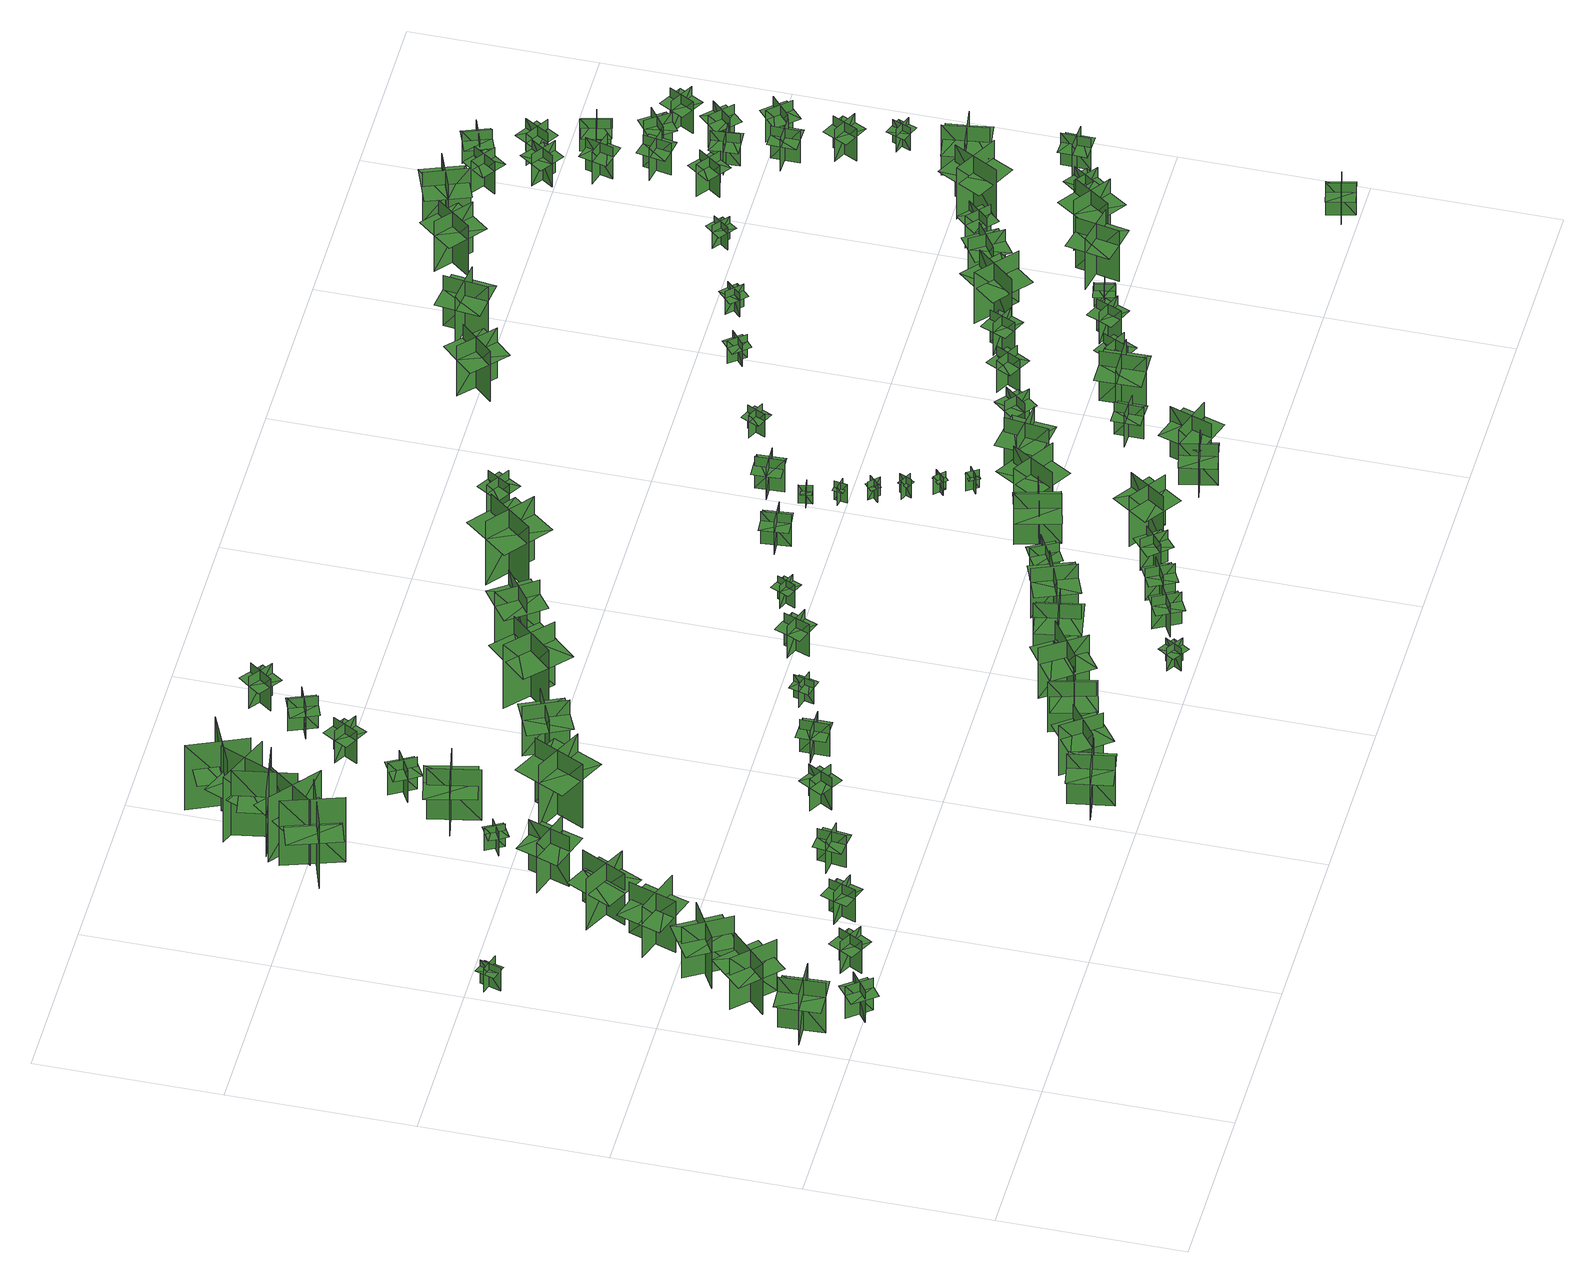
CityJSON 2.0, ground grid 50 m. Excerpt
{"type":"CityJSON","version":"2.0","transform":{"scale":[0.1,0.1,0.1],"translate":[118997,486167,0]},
"CityObjects":{
"tree1":{"type":"SolitaryVegetationObject","geometry":[{"type":"MultiSurface","lod":"1","boundaries":[[[0,1,2]],[[0,2,3]],[[4,5,6]],[[4,6,7]],[[8,9,10]],[[8,10,11]],[[8,11,12]],[[8,12,13]]]}]},
"tree2":{"type":"SolitaryVegetationObject","geometry":[{"type":"MultiSurface","lod":"1","boundaries":[[[14,15,16]],[[14,16,17]],[[18,19,20]],[[18,20,21]],[[22,23,24]],[[22,24,25]],[[22,25,26]],[[22,26,27]]]}]},
"tree3":{"type":"SolitaryVegetationObject","geometry":[{"type":"MultiSurface","lod":"1","boundaries":[[[28,29,30]],[[28,30,31]],[[32,33,34]],[[32,34,35]],[[36,37,38]],[[36,38,39]],[[36,39,40]],[[36,40,41]]]}]},
"tree4":{"type":"SolitaryVegetationObject","geometry":[{"type":"MultiSurface","lod":"1","boundaries":[[[42,43,44]],[[42,44,45]],[[46,47,48]],[[46,48,49]],[[50,51,52]],[[50,52,53]],[[50,54,55]],[[50,55,51]]]}]},
"tree5":{"type":"SolitaryVegetationObject","geometry":[{"type":"MultiSurface","lod":"1","boundaries":[[[56,57,58]],[[56,58,59]],[[60,61,62]],[[60,62,63]],[[64,65,66]],[[64,66,67]],[[64,67,68]],[[64,68,69]]]}]},
"tree6":{"type":"SolitaryVegetationObject","geometry":[{"type":"MultiSurface","lod":"1","boundaries":[[[70,71,72]],[[70,72,73]],[[74,75,76]],[[74,76,77]],[[78,79,80]],[[78,80,81]],[[78,81,82]],[[78,82,83]]]}]},
"tree7":{"type":"SolitaryVegetationObject","geometry":[{"type":"MultiSurface","lod":"1","boundaries":[[[84,85,86]],[[84,86,87]],[[88,89,90]],[[88,90,91]],[[92,93,94]],[[92,94,95]],[[92,95,96]],[[92,96,97]]]}]},
"tree8":{"type":"SolitaryVegetationObject","geometry":[{"type":"MultiSurface","lod":"1","boundaries":[[[98,99,100]],[[98,100,101]],[[102,103,104]],[[102,104,105]],[[106,107,108]],[[106,108,109]],[[106,109,110]],[[106,110,111]]]}]},
"tree9":{"type":"SolitaryVegetationObject","geometry":[{"type":"MultiSurface","lod":"1","boundaries":[[[112,113,114]],[[112,114,115]],[[116,117,118]],[[116,118,119]],[[120,121,122]],[[120,122,123]],[[120,123,124]],[[120,124,125]]]}]},
"tree10":{"type":"SolitaryVegetationObject","geometry":[{"type":"MultiSurface","lod":"1","boundaries":[[[126,127,128]],[[126,128,129]],[[130,131,132]],[[130,132,133]],[[134,135,136]],[[134,136,137]],[[134,137,138]],[[134,138,139]]]}]},
"tree11":{"type":"SolitaryVegetationObject","geometry":[{"type":"MultiSurface","lod":"1","boundaries":[[[140,141,142]],[[140,142,143]],[[144,145,146]],[[144,146,147]],[[148,149,150]],[[148,150,151]],[[148,151,152]],[[148,152,153]]]}]},
"tree12":{"type":"SolitaryVegetationObject","geometry":[{"type":"MultiSurface","lod":"1","boundaries":[[[154,155,156]],[[154,156,157]],[[158,159,160]],[[158,160,161]],[[162,163,164]],[[162,164,165]],[[162,166,167]],[[162,167,163]]]}]},
"tree13":{"type":"SolitaryVegetationObject","geometry":[{"type":"MultiSurface","lod":"1","boundaries":[[[168,169,170]],[[168,170,171]],[[172,173,174]],[[172,174,175]],[[176,177,178]],[[176,178,179]],[[176,179,180]],[[176,180,181]]]}]},
"tree14":{"type":"SolitaryVegetationObject","geometry":[{"type":"MultiSurface","lod":"1","boundaries":[[[182,183,184]],[[182,184,185]],[[186,187,188]],[[186,188,189]],[[190,191,192]],[[190,192,193]],[[190,194,195]],[[190,195,191]]]}]},
"tree15":{"type":"SolitaryVegetationObject","geometry":[{"type":"MultiSurface","lod":"1","boundaries":[[[196,197,198]],[[196,198,199]],[[200,201,202]],[[200,202,203]],[[204,205,206]],[[204,206,207]],[[204,207,208]],[[204,208,209]]]}]},
"tree16":{"type":"SolitaryVegetationObject","geometry":[{"type":"MultiSurface","lod":"1","boundaries":[[[210,211,212]],[[210,212,213]],[[214,215,216]],[[214,216,217]],[[218,219,220]],[[218,220,221]],[[218,222,223]],[[218,223,219]]]}]},
"tree17":{"type":"SolitaryVegetationObject","geometry":[{"type":"MultiSurface","lod":"1","boundaries":[[[224,225,226]],[[224,226,227]],[[228,229,230]],[[228,230,231]],[[232,233,234]],[[232,234,235]],[[232,236,237]],[[232,237,233]]]}]},
"tree18":{"type":"SolitaryVegetationObject","geometry":[{"type":"MultiSurface","lod":"1","boundaries":[[[238,239,240]],[[238,240,241]],[[242,243,244]],[[242,244,245]],[[246,247,248]],[[246,248,249]],[[246,249,250]],[[246,250,251]]]}]},
"tree19":{"type":"SolitaryVegetationObject","geometry":[{"type":"MultiSurface","lod":"1","boundaries":[[[252,253,254]],[[252,254,255]],[[256,257,258]],[[256,258,259]],[[260,261,262]],[[260,262,263]],[[260,263,264]],[[260,264,265]]]}]},
"tree20":{"type":"SolitaryVegetationObject","geometry":[{"type":"MultiSurface","lod":"1","boundaries":[[[266,267,268]],[[266,268,269]],[[270,271,272]],[[270,272,273]],[[274,275,276]],[[274,276,277]],[[274,277,278]],[[274,278,279]]]}]},
"tree21":{"type":"SolitaryVegetationObject","geometry":[{"type":"MultiSurface","lod":"1","boundaries":[[[280,281,282]],[[280,282,283]],[[284,285,286]],[[284,286,287]],[[288,289,290]],[[288,290,291]],[[288,292,293]],[[288,293,289]]]}]},
"tree22":{"type":"SolitaryVegetationObject","geometry":[{"type":"MultiSurface","lod":"1","boundaries":[[[294,295,296]],[[294,296,297]],[[298,299,300]],[[298,300,301]],[[302,303,304]],[[302,304,305]],[[302,305,306]],[[302,306,307]]]}]},
"tree23":{"type":"SolitaryVegetationObject","geometry":[{"type":"MultiSurface","lod":"1","boundaries":[[[308,309,310]],[[308,310,311]],[[312,313,314]],[[312,314,315]],[[316,317,318]],[[316,318,319]],[[316,319,320]],[[316,320,321]]]}]},
"tree24":{"type":"SolitaryVegetationObject","geometry":[{"type":"MultiSurface","lod":"1","boundaries":[[[322,323,324]],[[322,324,325]],[[326,327,328]],[[326,328,329]],[[330,331,332]],[[330,332,333]],[[330,333,334]],[[330,334,335]]]}]},
"tree25":{"type":"SolitaryVegetationObject","geometry":[{"type":"MultiSurface","lod":"1","boundaries":[[[336,337,338]],[[336,338,339]],[[340,341,342]],[[340,342,343]],[[344,345,346]],[[344,346,347]],[[344,347,348]],[[344,348,349]]]}]},
"tree26":{"type":"SolitaryVegetationObject","geometry":[{"type":"MultiSurface","lod":"1","boundaries":[[[350,351,352]],[[350,352,353]],[[354,355,356]],[[354,356,357]],[[358,359,360]],[[358,360,361]],[[358,361,362]],[[358,362,363]]]}]},
"tree27":{"type":"SolitaryVegetationObject","geometry":[{"type":"MultiSurface","lod":"1","boundaries":[[[364,365,366]],[[364,366,367]],[[368,369,370]],[[368,370,371]],[[372,373,374]],[[372,374,375]],[[372,375,376]],[[372,376,377]]]}]},
"tree28":{"type":"SolitaryVegetationObject","geometry":[{"type":"MultiSurface","lod":"1","boundaries":[[[378,379,380]],[[378,380,381]],[[382,383,384]],[[382,384,385]],[[386,387,388]],[[386,388,389]],[[386,389,390]],[[386,390,391]]]}]},
"tree29":{"type":"SolitaryVegetationObject","geometry":[{"type":"MultiSurface","lod":"1","boundaries":[[[392,393,394]],[[392,394,395]],[[396,397,398]],[[396,398,399]],[[400,401,402]],[[400,402,403]],[[400,403,404]],[[400,404,405]]]}]},
"tree30":{"type":"SolitaryVegetationObject","geometry":[{"type":"MultiSurface","lod":"1","boundaries":[[[406,407,408]],[[406,408,409]],[[410,411,412]],[[410,412,413]],[[414,415,416]],[[414,416,417]],[[414,417,418]],[[414,418,419]]]}]},
"tree31":{"type":"SolitaryVegetationObject","geometry":[{"type":"MultiSurface","lod":"1","boundaries":[[[420,421,422]],[[420,422,423]],[[424,425,426]],[[424,426,427]],[[428,429,430]],[[428,430,431]],[[428,431,432]],[[428,432,433]]]}]},
"tree32":{"type":"SolitaryVegetationObject","geometry":[{"type":"MultiSurface","lod":"1","boundaries":[[[434,435,436]],[[434,436,437]],[[438,439,440]],[[438,440,441]],[[442,443,444]],[[442,444,445]],[[442,445,446]],[[442,446,447]]]}]},
"tree33":{"type":"SolitaryVegetationObject","geometry":[{"type":"MultiSurface","lod":"1","boundaries":[[[448,449,450]],[[448,450,451]],[[452,453,454]],[[452,454,455]],[[456,457,458]],[[456,458,459]],[[456,459,460]],[[456,460,461]]]}]},
"tree34":{"type":"SolitaryVegetationObject","geometry":[{"type":"MultiSurface","lod":"1","boundaries":[[[462,463,464]],[[462,464,465]],[[466,467,468]],[[466,468,469]],[[470,471,472]],[[470,472,473]],[[470,473,474]],[[470,474,475]]]}]},
"tree35":{"type":"SolitaryVegetationObject","geometry":[{"type":"MultiSurface","lod":"1","boundaries":[[[476,477,478]],[[476,478,479]],[[480,481,482]],[[480,482,483]],[[484,485,486]],[[484,486,487]],[[484,487,488]],[[484,488,489]]]}]},
"tree36":{"type":"SolitaryVegetationObject","geometry":[{"type":"MultiSurface","lod":"1","boundaries":[[[490,491,492]],[[490,492,493]],[[494,495,496]],[[494,496,497]],[[498,499,500]],[[498,500,501]],[[498,501,502]],[[498,502,503]]]}]},
"tree37":{"type":"SolitaryVegetationObject","geometry":[{"type":"MultiSurface","lod":"1","boundaries":[[[504,505,506]],[[504,506,507]],[[508,509,510]],[[508,510,511]],[[512,513,514]],[[512,514,515]],[[512,515,516]],[[512,516,517]]]}]},
"tree38":{"type":"SolitaryVegetationObject","geometry":[{"type":"MultiSurface","lod":"1","boundaries":[[[518,519,520]],[[518,520,521]],[[522,523,524]],[[522,524,525]],[[526,527,528]],[[526,528,529]],[[526,529,530]],[[526,530,531]]]}]},
"tree39":{"type":"SolitaryVegetationObject","geometry":[{"type":"MultiSurface","lod":"1","boundaries":[[[532,533,534]],[[532,534,535]],[[536,537,538]],[[536,538,539]],[[540,541,542]],[[540,542,543]],[[540,543,544]],[[540,544,545]]]}]},
"tree40":{"type":"SolitaryVegetationObject","geometry":[{"type":"MultiSurface","lod":"1","boundaries":[[[546,547,548]],[[546,548,549]],[[550,551,552]],[[550,552,553]],[[554,555,556]],[[554,556,557]],[[554,557,558]],[[554,558,559]]]}]},
"tree41":{"type":"SolitaryVegetationObject","geometry":[{"type":"MultiSurface","lod":"1","boundaries":[[[560,561,562]],[[560,562,563]],[[564,565,566]],[[564,566,567]],[[568,569,570]],[[568,570,571]],[[568,571,572]],[[568,572,573]]]}]},
"tree42":{"type":"SolitaryVegetationObject","geometry":[{"type":"MultiSurface","lod":"1","boundaries":[[[574,575,576]],[[574,576,577]],[[578,579,580]],[[578,580,581]],[[582,583,584]],[[582,584,585]],[[582,585,586]],[[582,586,587]]]}]},
"tree43":{"type":"SolitaryVegetationObject","geometry":[{"type":"MultiSurface","lod":"1","boundaries":[[[588,589,590]],[[588,590,591]],[[592,593,594]],[[592,594,595]],[[596,597,598]],[[596,598,599]],[[596,599,600]],[[596,600,601]]]}]},
"tree44":{"type":"SolitaryVegetationObject","geometry":[{"type":"MultiSurface","lod":"1","boundaries":[[[602,603,604]],[[602,604,605]],[[606,607,608]],[[606,608,609]],[[610,611,612]],[[610,612,613]],[[610,613,614]],[[610,614,615]]]}]},
"tree45":{"type":"SolitaryVegetationObject","geometry":[{"type":"MultiSurface","lod":"1","boundaries":[[[616,617,618]],[[616,618,619]],[[620,621,622]],[[620,622,623]],[[624,625,626]],[[624,626,627]],[[624,627,628]],[[624,628,629]]]}]},
"tree46":{"type":"SolitaryVegetationObject","geometry":[{"type":"MultiSurface","lod":"1","boundaries":[[[630,631,632]],[[630,632,633]],[[634,635,636]],[[634,636,637]],[[638,639,640]],[[638,640,641]],[[638,641,642]],[[638,642,643]]]}]},
"tree47":{"type":"SolitaryVegetationObject","geometry":[{"type":"MultiSurface","lod":"1","boundaries":[[[644,645,646]],[[644,646,647]],[[648,649,650]],[[648,650,651]],[[652,653,654]],[[652,654,655]],[[652,655,656]],[[652,656,657]]]}]},
"tree48":{"type":"SolitaryVegetationObject","geometry":[{"type":"MultiSurface","lod":"1","boundaries":[[[658,659,660]],[[658,660,661]],[[662,663,664]],[[662,664,665]],[[666,667,668]],[[666,668,669]],[[666,669,670]],[[666,670,671]]]}]},
"tree49":{"type":"SolitaryVegetationObject","geometry":[{"type":"MultiSurface","lod":"1","boundaries":[[[672,673,674]],[[672,674,675]],[[676,677,678]],[[676,678,679]],[[680,681,682]],[[680,682,683]],[[680,683,684]],[[680,684,685]]]}]},
"tree50":{"type":"SolitaryVegetationObject","geometry":[{"type":"MultiSurface","lod":"1","boundaries":[[[686,687,688]],[[686,688,689]],[[690,691,692]],[[690,692,693]],[[694,695,696]],[[694,696,697]],[[694,697,698]],[[694,698,699]]]}]},
"tree51":{"type":"SolitaryVegetationObject","geometry":[{"type":"MultiSurface","lod":"1","boundaries":[[[700,701,702]],[[700,702,703]],[[704,705,706]],[[704,706,707]],[[708,709,710]],[[708,710,711]],[[708,711,712]],[[708,712,713]]]}]},
"tree52":{"type":"SolitaryVegetationObject","geometry":[{"type":"MultiSurface","lod":"1","boundaries":[[[714,715,716]],[[714,716,717]],[[718,719,720]],[[718,720,721]],[[722,723,724]],[[722,724,725]],[[722,725,726]],[[722,726,727]]]}]},
"tree53":{"type":"SolitaryVegetationObject","geometry":[{"type":"MultiSurface","lod":"1","boundaries":[[[728,729,730]],[[728,730,731]],[[732,733,734]],[[732,734,735]],[[736,737,738]],[[736,738,739]],[[736,739,740]],[[736,740,741]]]}]},
"tree54":{"type":"SolitaryVegetationObject","geometry":[{"type":"MultiSurface","lod":"1","boundaries":[[[742,743,744]],[[742,744,745]],[[746,747,748]],[[746,748,749]],[[750,751,752]],[[750,752,753]],[[750,753,754]],[[750,754,755]]]}]},
"tree55":{"type":"SolitaryVegetationObject","geometry":[{"type":"MultiSurface","lod":"1","boundaries":[[[756,757,758]],[[756,758,759]],[[760,761,762]],[[760,762,763]],[[764,765,766]],[[764,766,767]],[[764,767,768]],[[764,768,769]]]}]},
"tree56":{"type":"SolitaryVegetationObject","geometry":[{"type":"MultiSurface","lod":"1","boundaries":[[[770,771,772]],[[770,772,773]],[[774,775,776]],[[774,776,777]],[[778,779,780]],[[778,780,781]],[[778,781,782]],[[778,782,783]]]}]},
"tree57":{"type":"SolitaryVegetationObject","geometry":[{"type":"MultiSurface","lod":"1","boundaries":[[[784,785,786]],[[784,786,787]],[[788,789,790]],[[788,790,791]],[[792,793,794]],[[792,794,795]],[[792,795,796]],[[792,796,797]]]}]},
"tree58":{"type":"SolitaryVegetationObject","geometry":[{"type":"MultiSurface","lod":"1","boundaries":[[[798,799,800]],[[798,800,801]],[[802,803,804]],[[802,804,805]],[[806,807,808]],[[806,808,809]],[[806,809,810]],[[806,810,811]]]}]},
"tree59":{"type":"SolitaryVegetationObject","geometry":[{"type":"MultiSurface","lod":"1","boundaries":[[[812,813,814]],[[812,814,815]],[[816,817,818]],[[816,818,819]],[[820,821,822]],[[820,822,823]],[[820,823,824]],[[820,824,825]]]}]},
"tree60":{"type":"SolitaryVegetationObject","geometry":[{"type":"MultiSurface","lod":"1","boundaries":[[[826,827,828]],[[826,828,829]],[[830,831,832]],[[830,832,833]],[[834,835,836]],[[834,836,837]],[[834,837,838]],[[834,838,839]]]}]},
"tree61":{"type":"SolitaryVegetationObject","geometry":[{"type":"MultiSurface","lod":"1","boundaries":[[[840,841,842]],[[840,842,843]],[[844,845,846]],[[844,846,847]],[[848,849,850]],[[848,850,851]],[[848,851,852]],[[848,852,853]]]}]},
"tree62":{"type":"SolitaryVegetationObject","geometry":[{"type":"MultiSurface","lod":"1","boundaries":[[[854,855,856]],[[854,856,857]],[[858,859,860]],[[858,860,861]],[[862,863,864]],[[862,864,865]],[[862,865,866]],[[862,866,867]]]}]},
"tree63":{"type":"SolitaryVegetationObject","geometry":[{"type":"MultiSurface","lod":"1","boundaries":[[[868,869,870]],[[868,870,871]],[[872,873,874]],[[872,874,875]],[[876,877,878]],[[876,878,879]],[[876,879,880]],[[876,880,881]]]}]},
"tree64":{"type":"SolitaryVegetationObject","geometry":[{"type":"MultiSurface","lod":"1","boundaries":[[[882,883,884]],[[882,884,885]],[[886,887,888]],[[886,888,889]],[[890,891,892]],[[890,892,893]],[[890,893,894]],[[890,894,895]]]}]},
"tree65":{"type":"SolitaryVegetationObject","geometry":[{"type":"MultiSurface","lod":"1","boundaries":[[[896,897,898]],[[896,898,899]],[[900,901,902]],[[900,902,903]],[[904,905,906]],[[904,906,907]],[[904,907,908]],[[904,908,909]]]}]},
"tree66":{"type":"SolitaryVegetationObject","geometry":[{"type":"MultiSurface","lod":"1","boundaries":[[[910,911,912]],[[910,912,913]],[[914,915,916]],[[914,916,917]],[[918,919,920]],[[918,920,921]],[[918,921,922]],[[918,922,923]]]}]},
"tree67":{"type":"SolitaryVegetationObject","geometry":[{"type":"MultiSurface","lod":"1","boundaries":[[[924,925,926]],[[924,926,927]],[[928,929,930]],[[928,930,931]],[[932,933,934]],[[932,934,935]],[[932,935,936]],[[932,936,937]]]}]},
"tree68":{"type":"SolitaryVegetationObject","geometry":[{"type":"MultiSurface","lod":"1","boundaries":[[[938,939,940]],[[938,940,941]],[[942,943,944]],[[942,944,945]],[[946,947,948]],[[946,948,949]],[[946,949,950]],[[946,950,951]]]}]},
"tree69":{"type":"SolitaryVegetationObject","geometry":[{"type":"MultiSurface","lod":"1","boundaries":[[[952,953,954]],[[952,954,955]],[[956,957,958]],[[956,958,959]],[[960,961,962]],[[960,962,963]],[[960,963,964]],[[960,964,965]]]}]},
"tree70":{"type":"SolitaryVegetationObject","geometry":[{"type":"MultiSurface","lod":"1","boundaries":[[[966,967,968]],[[966,968,969]],[[970,971,972]],[[970,972,973]],[[974,975,976]],[[974,976,977]],[[974,977,978]],[[974,978,979]]]}]},
"tree71":{"type":"SolitaryVegetationObject","geometry":[{"type":"MultiSurface","lod":"1","boundaries":[[[980,981,982]],[[980,982,983]],[[984,985,986]],[[984,986,987]],[[988,989,990]],[[988,990,991]],[[988,991,992]],[[988,992,993]]]}]},
"tree72":{"type":"SolitaryVegetationObject","geometry":[{"type":"MultiSurface","lod":"1","boundaries":[[[994,995,996]],[[994,996,997]],[[998,999,1000]],[[998,1000,1001]],[[1002,1003,1004]],[[1002,1004,1005]],[[1002,1005,1006]],[[1002,1006,1007]]]}]},
"tree73":{"type":"SolitaryVegetationObject","geometry":[{"type":"MultiSurface","lod":"1","boundaries":[[[1008,1009,1010]],[[1008,1010,1011]],[[1012,1013,1014]],[[1012,1014,1015]],[[1016,1017,1018]],[[1016,1018,1019]],[[1016,1019,1020]],[[1016,1020,1021]]]}]},
"tree74":{"type":"SolitaryVegetationObject","geometry":[{"type":"MultiSurface","lod":"1","boundaries":[[[1022,1023,1024]],[[1022,1024,1025]],[[1026,1027,1028]],[[1026,1028,1029]],[[1030,1031,1032]],[[1030,1032,1033]],[[1030,1033,1034]],[[1030,1034,1035]]]}]},
"tree75":{"type":"SolitaryVegetationObject","geometry":[{"type":"MultiSurface","lod":"1","boundaries":[[[1036,1037,1038]],[[1036,1038,1039]],[[1040,1041,1042]],[[1040,1042,1043]],[[1044,1045,1046]],[[1044,1046,1047]],[[1044,1047,1048]],[[1044,1048,1049]]]}]},
"tree76":{"type":"SolitaryVegetationObject","geometry":[{"type":"MultiSurface","lod":"1","boundaries":[[[1050,1051,1052]],[[1050,1052,1053]],[[1054,1055,1056]],[[1054,1056,1057]],[[1058,1059,1060]],[[1058,1060,1061]],[[1058,1061,1062]],[[1058,1062,1063]]]}]},
"tree77":{"type":"SolitaryVegetationObject","geometry":[{"type":"MultiSurface","lod":"1","boundaries":[[[1064,1065,1066]],[[1064,1066,1067]],[[1068,1069,1070]],[[1068,1070,1071]],[[1072,1073,1074]],[[1072,1074,1075]],[[1072,1075,1076]],[[1072,1076,1077]]]}]},
"tree78":{"type":"SolitaryVegetationObject","geometry":[{"type":"MultiSurface","lod":"1","boundaries":[[[1078,1079,1080]],[[1078,1080,1081]],[[1082,1083,1084]],[[1082,1084,1085]],[[1086,1087,1088]],[[1086,1088,1089]],[[1086,1089,1090]],[[1086,1090,1091]]]}]},
"tree79":{"type":"SolitaryVegetationObject","geometry":[{"type":"MultiSurface","lod":"1","boundaries":[[[1092,1093,1094]],[[1092,1094,1095]],[[1096,1097,1098]],[[1096,1098,1099]],[[1100,1101,1102]],[[1100,1102,1103]],[[1100,1103,1104]],[[1100,1104,1105]]]}]},
"tree80":{"type":"SolitaryVegetationObject","geometry":[{"type":"MultiSurface","lod":"1","boundaries":[[[1106,1107,1108]],[[1106,1108,1109]],[[1110,1111,1112]],[[1110,1112,1113]],[[1114,1115,1116]],[[1114,1116,1117]],[[1114,1117,1118]],[[1114,1118,1119]]]}]},
"tree81":{"type":"SolitaryVegetationObject","geometry":[{"type":"MultiSurface","lod":"1","boundaries":[[[1120,1121,1122]],[[1120,1122,1123]],[[1124,1125,1126]],[[1124,1126,1127]],[[1128,1129,1130]],[[1128,1130,1131]],[[1128,1131,1132]],[[1128,1132,1133]]]}]},
"tree82":{"type":"SolitaryVegetationObject","geometry":[{"type":"MultiSurface","lod":"1","boundaries":[[[1134,1135,1136]],[[1134,1136,1137]],[[1138,1139,1140]],[[1138,1140,1141]],[[1142,1143,1144]],[[1142,1144,1145]],[[1142,1145,1146]],[[1142,1146,1147]]]}]},
"tree83":{"type":"SolitaryVegetationObject","geometry":[{"type":"MultiSurface","lod":"1","boundaries":[[[1148,1149,1150]],[[1148,1150,1151]],[[1152,1153,1154]],[[1152,1154,1155]],[[1156,1157,1158]],[[1156,1158,1159]],[[1156,1159,1160]],[[1156,1160,1161]]]}]},
"tree84":{"type":"SolitaryVegetationObject","geometry":[{"type":"MultiSurface","lod":"1","boundaries":[[[1162,1163,1164]],[[1162,1164,1165]],[[1166,1167,1168]],[[1166,1168,1169]],[[1170,1171,1172]],[[1170,1172,1173]],[[1170,1173,1174]],[[1170,1174,1175]]]}]},
"tree85":{"type":"SolitaryVegetationObject","geometry":[{"type":"MultiSurface","lod":"1","boundaries":[[[1176,1177,1178]],[[1176,1178,1179]],[[1180,1181,1182]],[[1180,1182,1183]],[[1184,1185,1186]],[[1184,1186,1187]],[[1184,1187,1188]],[[1184,1188,1189]]]}]},
"tree86":{"type":"SolitaryVegetationObject","geometry":[{"type":"MultiSurface","lod":"1","boundaries":[[[1190,1191,1192]],[[1190,1192,1193]],[[1194,1195,1196]],[[1194,1196,1197]],[[1198,1199,1200]],[[1198,1200,1201]],[[1198,1201,1202]],[[1198,1202,1203]]]}]},
"tree87":{"type":"SolitaryVegetationObject","geometry":[{"type":"MultiSurface","lod":"1","boundaries":[[[1204,1205,1206]],[[1204,1206,1207]],[[1208,1209,1210]],[[1208,1210,1211]],[[1212,1213,1214]],[[1212,1214,1215]],[[1212,1215,1216]],[[1212,1216,1217]]]}]},
"tree88":{"type":"SolitaryVegetationObject","geometry":[{"type":"MultiSurface","lod":"1","boundaries":[[[1218,1219,1220]],[[1218,1220,1221]],[[1222,1223,1224]],[[1222,1224,1225]],[[1226,1227,1228]],[[1226,1228,1229]],[[1226,1229,1230]],[[1226,1230,1231]]]}]},
"tree89":{"type":"SolitaryVegetationObject","geometry":[{"type":"MultiSurface","lod":"1","boundaries":[[[1232,1233,1234]],[[1232,1234,1235]],[[1236,1237,1238]],[[1236,1238,1239]],[[1240,1241,1242]],[[1240,1242,1243]],[[1240,1243,1244]],[[1240,1244,1245]]]}]},
"tree90":{"type":"SolitaryVegetationObject","geometry":[{"type":"MultiSurface","lod":"1","boundaries":[[[1246,1247,1248]],[[1246,1248,1249]],[[1250,1251,1252]],[[1250,1252,1253]],[[1254,1255,1256]],[[1254,1256,1257]],[[1254,1257,1258]],[[1254,1258,1259]]]}]},
"tree91":{"type":"SolitaryVegetationObject","geometry":[{"type":"MultiSurface","lod":"1","boundaries":[[[1260,1261,1262]],[[1260,1262,1263]],[[1264,1265,1266]],[[1264,1266,1267]],[[1268,1269,1270]],[[1268,1270,1271]],[[1268,1271,1272]],[[1268,1272,1273]]]}]},
"tree92":{"type":"SolitaryVegetationObject","geometry":[{"type":"MultiSurface","lod":"1","boundaries":[[[1274,1275,1276]],[[1274,1276,1277]],[[1278,1279,1280]],[[1278,1280,1281]],[[1282,1283,1284]],[[1282,1284,1285]],[[1282,1285,1286]],[[1282,1286,1287]]]}]},
"tree93":{"type":"SolitaryVegetationObject","geometry":[{"type":"MultiSurface","lod":"1","boundaries":[[[1288,1289,1290]],[[1288,1290,1291]],[[1292,1293,1294]],[[1292,1294,1295]],[[1296,1297,1298]],[[1296,1298,1299]],[[1296,1299,1300]],[[1296,1300,1301]]]}]},
"tree94":{"type":"SolitaryVegetationObject","geometry":[{"type":"MultiSurface","lod":"1","boundaries":[[[1302,1303,1304]],[[1302,1304,1305]],[[1306,1307,1308]],[[1306,1308,1309]],[[1310,1311,1312]],[[1310,1312,1313]],[[1310,1313,1314]],[[1310,1314,1315]]]}]},
"tree95":{"type":"SolitaryVegetationObject","geometry":[{"type":"MultiSurface","lod":"1","boundaries":[[[1316,1317,1318]],[[1316,1318,1319]],[[1320,1321,1322]],[[1320,1322,1323]],[[1324,1325,1326]],[[1324,1326,1327]],[[1324,1327,1328]],[[1324,1328,1329]]]}]},
"tree96":{"type":"SolitaryVegetationObject","geometry":[{"type":"MultiSurface","lod":"1","boundaries":[[[1330,1331,1332]],[[1330,1332,1333]],[[1334,1335,1336]],[[1334,1336,1337]],[[1338,1339,1340]],[[1338,1340,1341]],[[1338,1341,1342]],[[1338,1342,1343]]]}]},
"tree97":{"type":"SolitaryVegetationObject","geometry":[{"type":"MultiSurface","lod":"1","boundaries":[[[1344,1345,1346]],[[1344,1346,1347]],[[1348,1349,1350]],[[1348,1350,1351]],[[1352,1353,1354]],[[1352,1354,1355]],[[1352,1355,1356]],[[1352,1356,1357]]]}]},
"tree98":{"type":"SolitaryVegetationObject","geometry":[{"type":"MultiSurface","lod":"1","boundaries":[[[1358,1359,1360]],[[1358,1360,1361]],[[1362,1363,1364]],[[1362,1364,1365]],[[1366,1367,1368]],[[1366,1368,1369]],[[1366,1369,1370]],[[1366,1370,1371]]]}]},
"tree99":{"type":"SolitaryVegetationObject","geometry":[{"type":"MultiSurface","lod":"1","boundaries":[[[1372,1373,1374]],[[1372,1374,1375]],[[1376,1377,1378]],[[1376,1378,1379]],[[1380,1381,1382]],[[1380,1382,1383]],[[1380,1383,1384]],[[1380,1384,1385]]]}]},
"tree100":{"type":"SolitaryVegetationObject","geometry":[{"type":"MultiSurface","lod":"1","boundaries":[[[1386,1387,1388]],[[1386,1388,1389]],[[1390,1391,1392]],[[1390,1392,1393]],[[1394,1395,1396]],[[1394,1396,1397]],[[1394,1397,1398]],[[1394,1398,1399]]]}]}
},
"vertices":[
[17,636,11],[139,642,11],[139,642,180],[17,636,180],[77,581,11],[71,703,11],[71,703,180],[77,581,180],[77,581,132],[138,585,132],[131,706,132],[71,703,132],[10,700,132],[16,578,132],
[145,494,5],[207,541,5],[207,541,113],[145,494,113],[196,486,5],[149,548,5],[149,548,113],[196,486,113],[196,486,83],[227,510,83],[180,572,83],[149,548,83],[119,525,83],[165,463,83],
[211,740,5],[113,838,5],[113,838,177],[211,740,177],[211,850,5],[113,753,5],[113,753,177],[211,850,177],[211,753,122],[256,799,122],[157,895,122],[112,850,122],[68,804,122],[167,707,122],
[28,1412,20],[45,1469,20],[45,1469,98],[28,1412,98],[69,1435,20],[13,1452,20],[13,1452,98],[69,1435,98],[30,1417,78],[45,1469,78],[23,1476,78],[7,1424,78],[52,1410,78],[68,1462,78],
[352,613,11],[317,545,11],[317,545,119],[352,613,119],[303,598,11],[372,562,11],[372,562,119],[303,598,119],[303,598,89],[285,564,89],[354,528,89],[372,562,89],[390,597,89],[321,632,89],
[269,864,7],[198,983,7],[198,983,179],[269,864,179],[296,970,7],[177,900,7],[177,900,179],[296,970,179],[273,876,124],[327,910,124],[254,1027,124],[200,994,124],[146,960,124],[218,842,124],
[381,1053,6],[250,1098,6],[250,1098,178],[381,1053,178],[333,1152,6],[288,1021,6],[288,1021,178],[333,1152,178],[376,1065,122],[396,1125,122],[265,1168,122],[245,1108,122],[225,1047,122],[356,1004,122],
[529,681,9],[503,608,9],[503,608,117],[529,681,117],[482,658,9],[555,633,9],[555,633,117],[482,658,117],[482,658,87],[470,622,87],[543,596,87],[555,633,87],[568,670,87],[495,695,87],
[421,1294,6],[359,1170,6],[359,1170,179],[421,1294,179],[317,1260,6],[440,1197,6],[440,1197,179],[317,1260,179],[409,1290,123],[351,1318,123],[291,1194,123],[348,1166,123],[406,1138,123],[466,1262,123],
[462,1339,9],[501,1454,9],[501,1454,178],[462,1339,178],[535,1375,9],[420,1413,9],[420,1413,178],[535,1375,178],[535,1375,130],[554,1432,130],[439,1471,130],[420,1413,130],[400,1355,130],[516,1317,130],
[738,714,10],[661,723,10],[661,723,117],[738,714,117],[706,755,10],[697,678,10],[697,678,117],[706,755,117],[706,755,87],[668,759,87],[658,682,87],[697,678,87],[735,673,87],[745,750,87],
[419,1908,10],[366,2068,10],[366,2068,228],[419,1908,228],[466,2003,10],[466,2003,228],[306,1950,228],[306,1950,10],[410,1916,144],[363,2056,144],[298,2034,144],[345,1895,144],[477,1939,144],[430,2078,144],
[572,1532,8],[545,1580,8],[545,1580,85],[572,1532,85],[583,1567,8],[534,1540,8],[534,1540,85],[583,1567,85],[583,1567,64],[569,1591,64],[521,1564,64],[534,1540,64],[548,1516,64],[596,1543,64],
[374,2098,9],[505,1993,9],[505,1993,227],[374,2098,227],[386,1993,9],[386,1993,227],[491,2125,227],[491,2125,9],[386,2096,143],[501,2005,143],[544,2058,143],[429,2150,143],[342,2041,143],[457,1949,143],
[1009,121,16],[1129,141,16],[1129,141,185],[1009,121,185],[1075,73,16],[1055,193,16],[1055,193,185],[1075,73,185],[1075,73,138],[1135,83,138],[1115,203,138],[1055,193,138],[995,183,138],[1015,63,138],
[393,2108,8],[559,2136,8],[559,2136,227],[393,2108,227],[479,2047,8],[479,2047,227],[451,2213,227],[451,2213,8],[402,2116,143],[547,2141,143],[535,2208,143],[391,2184,143],[414,2046,143],[559,2071,143],
[576,2163,8],[421,2227,8],[421,2227,226],[576,2163,226],[535,2260,8],[535,2260,226],[471,2105,226],[471,2105,8],[564,2161,143],[428,2217,143],[402,2154,143],[538,2098,143],[591,2227,143],[455,2283,143],
[901,766,7],[940,834,7],[940,834,115],[901,766,115],[951,780,7],[884,818,7],[884,818,115],[951,780,115],[951,780,85],[971,813,85],[903,852,85],[884,818,85],[865,784,85],[932,746,85],
[657,1614,4],[630,1750,4],[630,1750,176],[657,1614,176],[718,1706,4],[582,1679,4],[582,1679,176],[718,1706,176],[665,1625,121],[727,1638,121],[698,1774,121],[635,1760,121],[573,1746,121],[603,1611,121],
[758,1500,5],[690,1360,5],[690,1360,220],[758,1500,220],[660,1466,5],[799,1399,5],[799,1399,220],[660,1466,220],[660,1466,160],[626,1397,160],[766,1329,160],[799,1399,160],[833,1469,160],[694,1536,160],
[484,2232,8],[638,2300,8],[638,2300,226],[484,2232,226],[583,2195,8],[583,2195,226],[515,2349,226],[515,2349,8],[491,2243,142],[626,2302,142],[598,2364,142],[464,2305,142],[520,2178,142],[654,2237,142],
[1234,142,9],[1161,240,9],[1161,240,178],[1234,142,178],[1246,223,9],[1149,149,9],[1149,149,178],[1246,223,178],[1246,223,131],[1209,271,131],[1112,198,131],[1149,149,131],[1186,101,131],[1283,174,131],
[733,1799,5],[694,1867,5],[694,1867,113],[733,1799,113],[747,1849,5],[679,1811,5],[679,1811,113],[747,1849,113],[747,1849,83],[728,1883,83],[660,1844,83],[679,1811,83],[699,1777,83],[766,1815,83],
[1095,895,8],[1095,818,8],[1095,818,116],[1095,895,116],[1059,859,8],[1136,859,8],[1136,859,116],[1059,859,116],[1059,859,86],[1059,820,86],[1136,820,86],[1136,859,86],[1136,898,86],[1059,898,86],
[992,1543,5],[882,1493,5],[882,1493,174],[992,1543,174],[916,1572,5],[967,1461,5],[967,1461,174],[916,1572,174],[916,1572,127],[861,1547,127],[912,1436,127],[967,1461,127],[1022,1487,127],[972,1597,127],
[1351,189,2],[1321,307,2],[1321,307,171],[1351,189,171],[1393,258,2],[1275,228,2],[1275,228,171],[1393,258,171],[1393,258,123],[1378,317,123],[1260,288,123],[1275,228,123],[1290,169,123],[1408,199,123],
[826,2038,8],[788,1970,8],[788,1970,116],[826,2038,116],[776,2024,8],[843,1986,8],[843,1986,116],[776,2024,116],[776,2024,85],[757,1990,85],[825,1953,85],[843,1986,85],[862,2020,85],[795,2058,85],
[840,2115,14],[912,2143,14],[912,2143,122],[840,2115,122],[888,2094,14],[859,2166,14],[859,2166,122],[888,2094,122],[888,2094,91],[924,2108,91],[895,2180,91],[859,2166,91],[823,2152,91],[851,2080,91],
[1276,904,9],[1290,958,9],[1290,958,86],[1276,904,86],[1308,923,9],[1254,937,9],[1254,937,86],[1308,923,86],[1308,923,64],[1315,950,64],[1261,964,64],[1254,937,64],[1247,910,64],[1301,896,64],
[1541,341,6],[1427,262,6],[1427,262,178],[1541,341,178],[1433,360,6],[1511,246,6],[1511,246,178],[1433,360,178],[1528,344,122],[1491,396,122],[1378,315,122],[1416,263,122],[1453,211,122],[1565,292,122],
[1196,1556,4],[1081,1661,4],[1081,1661,219],[1196,1556,219],[1192,1659,4],[1087,1545,4],[1087,1545,219],[1192,1659,219],[1192,1659,159],[1134,1711,159],[1030,1597,159],[1087,1545,159],[1144,1493,159],[1249,1607,159],
[964,2287,18],[918,2225,18],[918,2225,126],[964,2287,126],[913,2280,18],[975,2234,18],[975,2234,126],[913,2280,126],[913,2280,95],[890,2249,95],[952,2203,95],[975,2234,95],[998,2265,95],[936,2311,95],
[1609,69,8],[1656,39,8],[1656,39,85],[1609,69,85],[1617,33,8],[1646,80,8],[1646,80,85],[1617,33,85],[1617,33,64],[1640,18,64],[1670,65,64],[1646,80,64],[1623,94,64],[1593,48,64],
[1621,293,4],[1599,413,4],[1599,413,173],[1621,293,173],[1667,359,4],[1547,337,4],[1547,337,173],[1667,359,173],[1667,359,126],[1656,419,126],[1536,397,126],[1547,337,126],[1558,277,126],[1678,299,126],
[1476,1029,8],[1448,957,8],[1448,957,116],[1476,1029,116],[1429,1009,8],[1501,981,8],[1501,981,116],[1429,1009,116],[1429,1009,86],[1414,973,86],[1487,945,86],[1501,981,86],[1515,1017,86],[1443,1045,86],
[1800,127,10],[1732,90,10],[1732,90,118],[1800,127,118],[1751,142,10],[1788,74,10],[1788,74,118],[1751,142,118],[1751,142,88],[1717,124,88],[1753,55,88],[1788,74,88],[1822,92,88],[1785,160,88],
[1309,1655,5],[1407,1726,5],[1407,1726,174],[1309,1655,174],[1389,1641,5],[1317,1740,5],[1317,1740,174],[1389,1641,174],[1389,1641,127],[1438,1677,127],[1367,1776,127],[1317,1740,127],[1268,1704,127],[1340,1606,127],
[1799,418,4],[1686,373,4],[1686,373,173],[1799,418,173],[1725,450,4],[1770,337,4],[1770,337,173],[1725,450,173],[1725,450,126],[1668,428,126],[1713,315,126],[1770,337,126],[1826,359,126],[1782,473,126],
[1904,169,7],[1836,133,7],[1836,133,115],[1904,169,115],[1855,185,7],[1891,116,7],[1891,116,115],[1855,185,115],[1855,185,85],[1821,167,85],[1857,98,85],[1891,116,85],[1925,134,85],[1889,203,85],
[1640,1085,9],[1617,1035,9],[1617,1035,86],[1640,1085,86],[1605,1072,9],[1655,1050,9],[1655,1050,86],[1605,1072,86],[1605,1072,65],[1594,1047,65],[1644,1024,65],[1655,1050,65],[1667,1075,65],[1617,1098,65],
[1853,433,5],[1921,471,5],[1921,471,112],[1853,433,112],[1903,419,5],[1864,486,5],[1864,486,112],[1903,419,112],[1903,419,82],[1937,438,82],[1898,505,82],[1864,486,82],[1831,467,82],[1869,400,82],
[2014,219,5],[1955,169,5],[1955,169,113],[2014,219,113],[1963,224,5],[2012,164,5],[2012,164,113],[1963,224,113],[1963,224,83],[1933,199,83],[1983,140,83],[2012,164,83],[2042,189,83],[1993,249,83],
[1624,1825,5],[1527,1704,5],[1527,1704,220],[1624,1825,220],[1521,1814,5],[1642,1717,5],[1642,1717,220],[1521,1814,220],[1521,1814,160],[1473,1754,160],[1594,1657,160],[1642,1717,160],[1691,1778,160],[1570,1875,160],
[1947,482,3],[2065,513,3],[2065,513,173],[1947,482,173],[2017,441,3],[1986,558,3],[1986,558,173],[2017,441,173],[2017,441,125],[2076,456,125],[2044,574,125],[1986,558,125],[1927,543,125],[1958,425,125],
[2065,189,5],[2134,289,5],[2134,289,174],[2065,189,174],[2145,203,5],[2045,272,5],[2045,272,174],[2145,203,174],[2145,203,127],[2179,253,127],[2079,322,127],[2045,272,127],[2010,222,127],[2110,153,127],
[1801,1133,8],[1879,1140,8],[1879,1140,116],[1801,1133,116],[1841,1099,8],[1834,1176,8],[1834,1176,116],[1841,1099,116],[1841,1099,86],[1879,1103,86],[1872,1180,86],[1834,1176,86],[1795,1173,86],[1802,1096,86],
[2087,482,2],[2160,600,2],[2160,600,175],[2087,482,175],[2194,507,2],[2077,580,2],[2077,580,175],[2194,507,175],[2100,484,119],[2154,451,119],[2226,570,119],[2171,603,119],[2116,636,119],[2045,517,119],
[1986,1097,12],[2021,1103,12],[2021,1103,74],[1986,1097,74],[2005,1083,12],[2005,1083,74],[1999,1119,74],[1999,1119,12],[2005,1085,54],[2020,1087,54],[2015,1116,54],[2000,1113,54],[1985,1111,54],[1990,1082,54],
[2047,1016,13],[2012,1021,13],[2012,1021,75],[2047,1016,75],[2033,1035,13],[2033,1035,75],[2028,1000,75],[2028,1000,13],[2033,1034,55],[2018,1036,55],[2014,1008,55],[2029,1005,55],[2044,1003,55],[2048,1032,55],
[2075,951,12],[2049,926,12],[2049,926,74],[2075,951,74],[2051,952,12],[2051,952,74],[2076,926,74],[2076,926,12],[2052,951,54],[2041,940,54],[2061,919,54],[2072,930,54],[2083,941,54],[2063,961,54],
[2086,848,11],[2101,881,11],[2101,881,73],[2086,848,73],[2108,856,11],[2108,856,73],[2075,871,73],[2075,871,11],[2107,857,53],[2113,871,53],[2087,883,53],[2081,869,53],[2074,855,53],[2101,843,53],
[2261,144,9],[2359,164,9],[2359,164,148],[2261,144,148],[2316,107,9],[2297,205,9],[2297,205,148],[2316,107,148],[2316,107,109],[2365,117,109],[2346,215,109],[2297,205,109],[2248,195,109],[2267,97,109],
[1832,1830,9],[1767,1871,9],[1767,1871,117],[1832,1830,117],[1821,1880,9],[1780,1815,9],[1780,1815,117],[1821,1880,117],[1821,1880,87],[1788,1901,87],[1747,1835,87],[1780,1815,87],[1813,1794,87],[1854,1860,87],
[2113,771,12],[2138,796,12],[2138,796,73],[2113,771,73],[2137,771,12],[2137,771,73],[2111,797,73],[2111,797,12],[2136,772,54],[2146,782,54],[2126,803,54],[2115,793,54],[2105,782,54],[2125,761,54],
[2164,690,11],[2145,720,11],[2145,720,73],[2164,690,73],[2169,713,11],[2169,713,73],[2139,693,73],[2139,693,11],[2168,712,53],[2160,725,53],[2136,709,53],[2144,697,53],[2152,684,53],[2176,700,53],
[2030,1240,10],[2033,1163,10],[2033,1163,117],[2030,1240,117],[1995,1202,10],[2072,1205,10],[2072,1205,117],[1995,1202,117],[1995,1202,87],[1997,1164,87],[2074,1167,87],[2072,1205,87],[2071,1244,87],[1994,1241,87],
[2358,136,7],[2397,251,7],[2397,251,176],[2358,136,176],[2431,172,7],[2315,210,7],[2315,210,176],[2431,172,176],[2431,172,129],[2450,229,129],[2335,268,129],[2315,210,129],[2296,152,129],[2412,114,129],
[2264,650,2],[2247,530,2],[2247,530,171],[2264,650,171],[2199,602,2],[2319,585,2],[2319,585,171],[2199,602,171],[2199,602,123],[2190,542,123],[2311,525,123],[2319,585,123],[2328,645,123],[2207,662,123],
[2480,371,8],[2403,372,8],[2403,372,116],[2480,371,116],[2444,408,8],[2443,331,8],[2443,331,116],[2444,408,116],[2444,408,86],[2405,408,86],[2405,331,86],[2443,331,86],[2482,331,86],[2483,408,86],
[2380,677,10],[2440,628,10],[2440,628,117],[2380,677,117],[2385,626,10],[2434,686,10],[2434,686,117],[2385,626,117],[2385,626,87],[2415,601,87],[2464,661,87],[2434,686,87],[2404,710,87],[2355,650,87],
[2260,1276,9],[2210,1299,9],[2210,1299,86],[2260,1276,86],[2247,1311,9],[2224,1261,9],[2224,1261,86],[2247,1311,86],[2247,1311,64],[2222,1322,64],[2199,1272,64],[2224,1261,64],[2249,1249,64],[2273,1299,64],
[2615,419,8],[2493,416,8],[2493,416,177],[2615,419,177],[2557,475,8],[2560,353,8],[2560,353,177],[2557,475,177],[2557,475,130],[2496,474,130],[2499,352,130],[2560,353,130],[2620,355,130],[2618,476,130],
[2592,696,10],[2524,732,10],[2524,732,118],[2592,696,118],[2577,745,10],[2541,677,10],[2541,677,118],[2577,745,118],[2577,745,88],[2543,764,88],[2507,695,88],[2541,677,88],[2575,659,88],[2612,727,88],
[2705,446,8],[2636,480,8],[2636,480,116],[2705,446,116],[2689,495,8],[2655,425,8],[2655,425,116],[2689,495,116],[2689,495,85],[2654,512,85],[2620,442,85],[2655,425,85],[2690,408,85],[2724,478,85],
[2275,2055,6],[2193,1966,6],[2193,1966,176],[2275,2055,176],[2194,2053,6],[2284,1970,6],[2284,1970,176],[2194,2053,176],[2194,2053,128],[2153,2008,128],[2242,1925,128],[2284,1970,128],[2325,2014,128],[2236,2097,128],
[2469,1379,8],[2512,1414,8],[2512,1414,85],[2469,1379,85],[2506,1375,8],[2471,1418,8],[2471,1418,85],[2506,1375,85],[2506,1375,63],[2527,1393,63],[2492,1436,63],[2471,1418,63],[2449,1400,63],[2485,1358,63],
[2707,794,8],[2676,723,8],[2676,723,116],[2707,794,116],[2659,775,8],[2730,745,8],[2730,745,116],[2659,775,116],[2659,775,86],[2644,740,86],[2715,709,86],[2730,745,86],[2745,780,86],[2674,811,86],
[2813,544,8],[2782,473,8],[2782,473,115],[2813,544,115],[2765,525,8],[2836,495,8],[2836,495,115],[2765,525,115],[2765,525,85],[2749,490,85],[2820,459,85],[2836,495,85],[2851,530,85],[2780,561,85],
[2491,2084,7],[2371,2099,7],[2371,2099,177],[2491,2084,177],[2442,2148,7],[2427,2027,7],[2427,2027,177],[2442,2148,177],[2442,2148,129],[2381,2156,129],[2366,2035,129],[2427,2027,129],[2487,2020,129],[2502,2141,129],
[2766,752,4],[2856,857,4],[2856,857,177],[2766,752,177],[2875,761,4],[2770,851,4],[2770,851,177],[2875,761,177],[2779,753,121],[2828,712,121],[2916,818,121],[2867,859,121],[2818,900,121],[2730,793,121],
[2897,571,9],[2909,517,9],[2909,517,86],[2897,571,86],[2877,540,9],[2931,552,9],[2931,552,86],[2877,540,86],[2877,540,64],[2883,513,64],[2937,525,64],[2931,552,64],[2925,579,64],[2871,568,64],
[2650,1467,8],[2690,1429,8],[2690,1429,85],[2650,1467,85],[2650,1430,8],[2689,1470,8],[2689,1470,85],[2650,1430,85],[2650,1430,64],[2670,1411,64],[2709,1451,64],[2689,1470,64],[2669,1489,64],[2630,1450,64],
[3074,584,9],[2955,608,9],[2955,608,179],[3074,584,179],[3029,651,9],[3005,532,9],[3005,532,179],[3029,651,179],[3029,651,131],[2970,663,131],[2946,544,131],[3005,532,131],[3065,520,131],[3089,639,131],
[2986,890,9],[2904,834,9],[2904,834,148],[2986,890,148],[2921,903,9],[2977,821,9],[2977,821,148],[2921,903,148],[2921,903,109],[2880,875,109],[2936,793,109],[2977,821,109],[3018,849,109],[2962,931,109],
[3167,684,12],[3098,584,12],[3098,584,181],[3167,684,181],[3088,670,12],[3188,600,12],[3188,600,181],[3088,670,181],[3088,670,134],[3053,620,134],[3153,550,134],[3188,600,134],[3222,650,134],[3122,720,134],
[3037,883,13],[3089,941,13],[3089,941,121],[3037,883,121],[3089,886,13],[3031,937,13],[3031,937,121],[3089,886,121],[3089,886,91],[3115,914,91],[3057,966,91],[3031,937,91],[3005,908,91],[3063,857,91],
[2715,2226,7],[2639,2131,7],[2639,2131,176],[2715,2226,176],[2635,2218,7],[2729,2141,7],[2729,2141,176],[2635,2218,176],[2635,2218,129],[2596,2170,129],[2691,2094,129],[2729,2141,129],[2768,2188,129],[2673,2265,129],
[2920,1561,9],[2886,1518,9],[2886,1518,86],[2920,1561,86],[2883,1557,9],[2927,1523,9],[2927,1523,86],[2883,1557,86],[2883,1557,64],[2866,1536,64],[2910,1501,64],[2927,1523,64],[2944,1545,64],[2901,1579,64],
[3345,39,9],[3420,56,9],[3420,56,117],[3345,39,117],[3388,11,9],[3371,86,9],[3371,86,117],[3388,11,117],[3388,11,87],[3426,19,87],[3409,95,87],[3371,86,87],[3333,78,87],[3350,2,87],
[3220,701,18],[3282,655,18],[3282,655,126],[3220,701,126],[3227,650,18],[3273,712,18],[3273,712,126],[3227,650,126],[3227,650,96],[3258,627,96],[3304,689,96],[3273,712,96],[3242,735,96],[3196,673,96],
[3152,887,9],[3219,1009,9],[3219,1009,182],[3152,887,182],[3258,918,9],[3136,985,9],[3136,985,182],[3258,918,182],[3165,890,126],[3222,861,126],[3286,983,126],[3229,1013,126],[3172,1042,126],[3108,920,126],
[2807,2290,8],[2851,2176,8],[2851,2176,177],[2807,2290,177],[2774,2216,8],[2887,2260,8],[2887,2260,177],[2774,2216,177],[2774,2216,130],[2796,2159,130],[2909,2203,130],[2887,2260,130],[2865,2316,130],[2752,2273,130],
[3128,1597,8],[3065,1643,8],[3065,1643,116],[3128,1597,116],[3120,1648,8],[3074,1585,8],[3074,1585,116],[3120,1648,116],[3120,1648,86],[3088,1671,86],[3043,1608,86],[3074,1585,86],[3106,1563,86],[3151,1625,86],
[3298,939,16],[3281,1060,16],[3281,1060,185],[3298,939,185],[3347,1004,16],[3227,987,16],[3227,987,185],[3347,1004,185],[3347,1004,138],[3339,1064,138],[3218,1047,138],[3227,987,138],[3235,926,138],[3356,943,138],
[3382,698,21],[3385,776,21],[3385,776,128],[3382,698,128],[3420,733,21],[3343,736,21],[3343,736,128],[3420,733,128],[3420,733,98],[3422,772,98],[3344,775,98],[3343,736,98],[3341,697,98],[3419,695,98],
[3009,2152,6],[2946,2198,6],[2946,2198,114],[3009,2152,114],[3001,2203,6],[2956,2140,6],[2956,2140,114],[3001,2203,114],[3001,2203,83],[2970,2226,83],[2924,2163,83],[2956,2140,83],[2987,2118,83],[3032,2180,83],
[3005,2055,7],[3069,2010,7],[3069,2010,115],[3005,2055,115],[3014,2004,7],[3058,2067,7],[3058,2067,115],[3014,2004,115],[3014,2004,85],[3046,1982,85],[3090,2045,85],[3058,2067,85],[3027,2090,85],[2982,2026,85],
[3079,1863,7],[3099,1938,7],[3099,1938,115],[3079,1863,115],[3124,1889,7],[3049,1909,7],[3049,1909,115],[3124,1889,115],[3124,1889,84],[3134,1926,84],[3059,1946,84],[3049,1909,84],[3039,1871,84],[3114,1851,84],
[3171,1758,8],[3095,1772,8],[3095,1772,116],[3171,1758,116],[3142,1800,8],[3128,1724,8],[3128,1724,116],[3142,1800,116],[3142,1800,86],[3104,1808,86],[3090,1731,86],[3128,1724,86],[3166,1717,86],[3180,1793,86],
[3204,1563,6],[3199,1640,6],[3199,1640,114],[3204,1563,114],[3238,1602,6],[3161,1597,6],[3161,1597,114],[3238,1602,114],[3238,1602,84],[3235,1640,84],[3158,1635,84],[3161,1597,84],[3163,1558,84],[3241,1563,84],
[3287,1459,7],[3209,1460,7],[3209,1460,115],[3287,1459,115],[3251,1496,7],[3250,1419,7],[3250,1419,115],[3251,1496,115],[3251,1496,85],[3213,1497,85],[3211,1420,85],[3250,1419,85],[3288,1418,85],[3290,1495,85],
[3321,1351,11],[3287,1281,11],[3287,1281,119],[3321,1351,119],[3272,1334,11],[3342,1300,11],[3342,1300,119],[3272,1334,119],[3272,1334,89],[3255,1300,89],[3325,1266,89],[3342,1300,89],[3359,1335,89],[3289,1369,89],
[3333,1190,20],[3385,1170,20],[3385,1170,96],[3333,1190,96],[3348,1157,20],[3368,1208,20],[3368,1208,96],[3348,1157,96],[3348,1157,75],[3374,1147,75],[3394,1198,75],[3368,1208,75],[3342,1218,75],[3322,1167,75],
[3027,2195,6],[3100,2222,6],[3100,2222,113],[3027,2195,113],[3074,2174,6],[3047,2246,6],[3047,2246,113],[3074,2174,113],[3074,2174,83],[3110,2187,83],[3083,2260,83],[3047,2246,83],[3010,2232,83],[3038,2160,83],
[3094,2036,6],[3134,2102,6],[3134,2102,114],[3094,2036,114],[3144,2048,6],[3078,2088,6],[3078,2088,114],[3144,2048,114],[3144,2048,83],[3164,2081,83],[3098,2121,83],[3078,2088,83],[3058,2055,83],[3124,2015,83],
[3174,1891,13],[3156,1967,13],[3156,1967,121],[3174,1891,121],[3201,1935,13],[3126,1917,13],[3126,1917,121],[3201,1935,121],[3201,1935,91],[3192,1973,91],[3117,1955,91],[3126,1917,91],[3135,1880,91],[3210,1897,91],
[3248,1804,6],[3185,1758,6],[3185,1758,114],[3248,1804,114],[3197,1812,6],[3242,1749,6],[3242,1749,114],[3197,1812,114],[3197,1812,84],[3166,1789,84],[3211,1727,84],[3242,1749,84],[3274,1772,84],[3228,1835,84],
[3255,1603,8],[3308,1659,8],[3308,1659,116],[3255,1603,116],[3306,1604,8],[3251,1658,8],[3251,1658,116],[3306,1604,116],[3306,1604,86],[3333,1632,86],[3277,1686,86],[3251,1658,86],[3224,1630,86],[3280,1576,86],
[3354,1463,10],[3302,1521,10],[3302,1521,118],[3354,1463,118],[3357,1515,10],[3299,1463,10],[3299,1463,118],[3357,1515,118],[3357,1515,87],[3331,1543,87],[3274,1492,87],[3299,1463,87],[3325,1434,87],[3383,1486,87],
[3330,1775,8],[3293,1707,8],[3293,1707,115],[3330,1775,115],[3281,1761,8],[3348,1724,8],[3348,1724,115],[3281,1761,115],[3281,1761,85],[3262,1727,85],[3330,1690,85],[3348,1724,85],[3367,1758,85],[3299,1795,85]
]}
